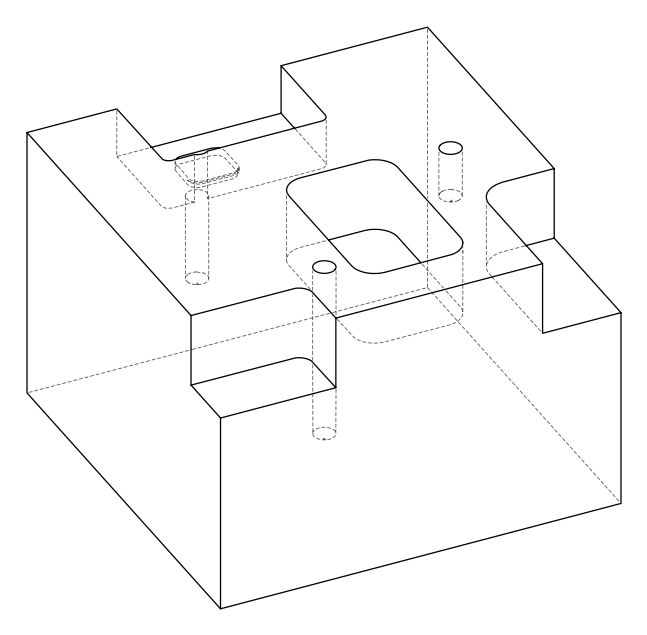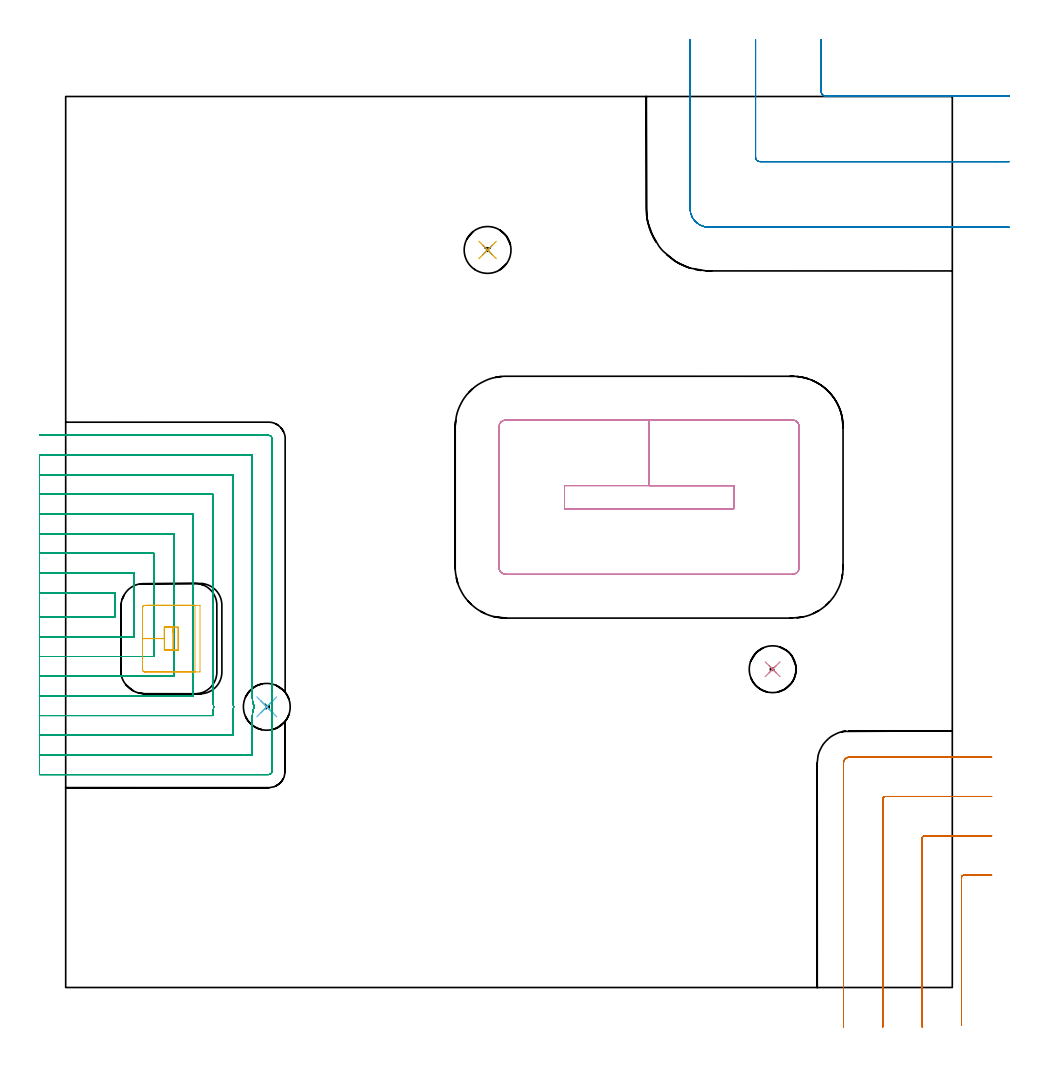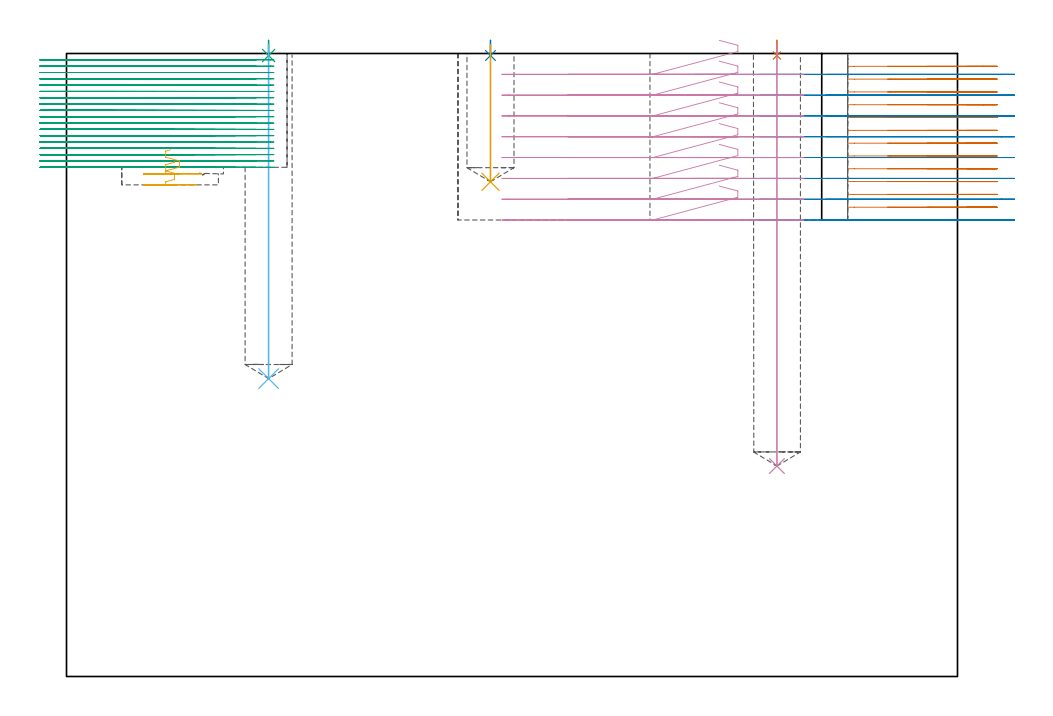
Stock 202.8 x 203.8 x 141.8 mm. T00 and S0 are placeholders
(PLAN: 11 operations, 6 tool changes, 83 min)
(1 SPOT_DRILL | STEP1POCKET | NXT0321_9005460120000 | 0.03 min | 1 mm3)
(2 SPOT_DRILL_1 | STEP1POCKET_1 | NXT0321_9005460120000 | 0.03 min | 1 mm3)
(3 SPOT_DRILL_2 | STEP1POCKET_2 | NXT0321_9005460120000 | 0.03 min | 1 mm3)
(4 DRILL_BLIND_HOLE_INTO_CENTER | STEP1POCKET | UGT0301_502 | 0.39 min | 8239 mm3)
(5 DRILL_BLIND_HOLE_INTO_CENTER_1 | STEP1POCKET_1 | UGT0301_502 | 0.13 min | 2429 mm3)
(6 DRILL_BLIND_HOLE_INTO_CENTER_2 | STEP1POCKET_2 | UGT0301_502 | 0.31 min | 6453 mm3)
(7 MILL_CORNER_NOTCH_RECTANGULAR | CORNER_NOTCH_RECTANGULAR | NXT0201_011 | Follow Part, ap 3, ae 75% | 8.3 min | 68304 mm3)
(8 MILL_CORNER_NOTCH_RECTANGULAR_1 | CORNER_NOTCH_RECTANGULAR_1 | UGT0201_094 | Follow Part, ap 5, ae 75% | 4.67 min | 104199 mm3)
(9 MILL_OPEN_POCKET | POCKET_OPEN | NXT0201_008 | Follow Part, ap 1.5, ae 75% | 62.68 min | 106350 mm3)
(10 MILL_RECTANGULAR_POCKET | POCKET_RECTANGULAR_STRAIGHT | UGT0201_094 | Follow Part, ap 5, ae 75% | 5.93 min | 181534 mm3)
(11 MILL_RECTANGULAR_POCKET_1 | POCKET_RECTANGULAR_STRAIGHT_1 | UGT0201_101 | Follow Part, ap 2.5, ae 75% | 0.49 min | 2173 mm3)
(TOOL NXT0321_9005460120000 | NC Spot Drill, 142deg, 12mm, Carbide, Uncoated | D12 PA142 FL30 Z2)
(TOOL UGT0301_502 | Carbide Drill 10.7 mm | D10.7 PA118 FL94 Z2)
(TOOL NXT0201_011 | ENDMILL 12mm [2P460-1200-NA 1630] | D12 FL38 Z6)
(TOOL UGT0201_094 | End mill 20 mm | D20 FL38 Z4)
(TOOL NXT0201_008 | ENDMILL 6mm [2P460-0600-NA 1630] | D6 FL26 Z6)
(TOOL UGT0201_101 | End Mill 10 mm | D10 FL12 Z2)
(OP 1 SPOT_DRILL)
G17 G21 G94 G90
T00 M6
G54
G17 G0 G90 X161.7 Y72.8 S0 M3
G43 Z151.8 H0
G94 G81 G98 Z141.339 F250. R144.8
G80
M5
M2
(OP 2 SPOT_DRILL_1)
G17 G21 G94 G90
T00 M6
G54
G17 G0 G90 X96.5 Y168.7 S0 M3
G43 Z151.8 H0
G94 G81 G98 Z141.339 F250. R144.8
G80
M5
M2
(OP 3 SPOT_DRILL_2)
G17 G21 G94 G90
T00 M6
G54
G17 G0 G90 X46. Y64.2 S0 M3
G43 Z151.8 H0
G94 G81 G98 Z141.339 F250. R144.8
G80
M5
M2
(OP 4 DRILL_BLIND_HOLE_INTO_CENTER)
G17 G21 G94 G90
T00 M6
G54
G17 G0 G90 X161.7 Y72.8 S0 M3
G43 Z151.8 H0
G94 G81 G98 Z47.9 F250. R143.8
G80
M5
M2
(OP 5 DRILL_BLIND_HOLE_INTO_CENTER_1)
G17 G21 G94 G90
T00 M6
G54
G17 G0 G90 X96.5 Y168.7 S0 M3
G43 Z151.8 H0
G94 G81 G98 Z112.6 F250. R143.8
G80
M5
M2
(OP 6 DRILL_BLIND_HOLE_INTO_CENTER_2)
G17 G21 G94 G90
T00 M6
G54
G17 G0 G90 X46. Y64.2 S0 M3
G43 Z151.8 H0
G94 G81 G98 Z67.8 F250. R143.8
G80
M5
M2
(OP 7 MILL_CORNER_NOTCH_RECTANGULAR)
G17 G21 G94 G90
T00 M6
G54
G17 G0 G90 X211.8 Y25.7 S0 M3
G43 Z151.8 H1
Z138.885
G94 G1 X208.8 F250.
X205.497 F500.
G3 X204.9 Y25.103 R0.6
G1 Y-5.621
Y-8.621 F250.
G0 Z151.8
X211.8 Y34.7
Z138.885
G1 X208.8
X196.497 F500.
G3 X195.9 Y34.103 R0.6
G1 Y-6.
Y-9. F250.
G0 Z151.8
X211.8 Y43.7
Z138.885
G1 X208.8
X187.497 F500.
G3 X186.9 Y43.103 R0.6
G1 Y-6.
Y-9. F250.
G0 Z151.8
X211.8 Y52.7
Z138.885
G1 X208.8
X179.3 F500.
G3 X177.9 Y51.3 R1.4
G1 Y-6.
Y-9. F250.
G0 Z151.8
X211.8 Y25.7
Z135.969
G1 X208.8
X205.497 F500.
G3 X204.9 Y25.103 R0.6
G1 Y-5.621
Y-8.621 F250.
G0 Z151.8
X211.8 Y34.7
Z135.969
G1 X208.8
X196.497 F500.
G3 X195.9 Y34.103 R0.6
G1 Y-6.
Y-9. F250.
G0 Z151.8
X211.8 Y43.7
Z135.969
G1 X208.8
X187.497 F500.
G3 X186.9 Y43.103 R0.6
G1 Y-6.
Y-9. F250.
G0 Z151.8
X211.8 Y52.7
Z135.969
G1 X208.8
X179.3 F500.
G3 X177.9 Y51.3 R1.4
G1 Y-6.
Y-9. F250.
G0 Z151.8
X211.8 Y25.7
Z133.054
G1 X208.8
X205.497 F500.
G3 X204.9 Y25.103 R0.6
G1 Y-5.621
Y-8.621 F250.
G0 Z151.8
X211.8 Y34.7
Z133.054
G1 X208.8
X196.497 F500.
G3 X195.9 Y34.103 R0.6
G1 Y-6.
Y-9. F250.
G0 Z151.8
X211.8 Y43.7
Z133.054
G1 X208.8
X187.497 F500.
G3 X186.9 Y43.103 R0.6
G1 Y-6.
Y-9. F250.
G0 Z151.8
X211.8 Y52.7
Z133.054
G1 X208.8
X179.3 F500.
G3 X177.9 Y51.3 R1.4
G1 Y-6.
Y-9. F250.
G0 Z151.8
X211.8 Y25.7
Z130.138
G1 X208.8
X205.497 F500.
G3 X204.9 Y25.103 R0.6
G1 Y-5.621
Y-8.621 F250.
G0 Z151.8
X211.8 Y34.7
Z130.138
G1 X208.8
X196.497 F500.
G3 X195.9 Y34.103 R0.6
G1 Y-6.
Y-9. F250.
G0 Z151.8
X211.8 Y43.7
Z130.138
G1 X208.8
X187.497 F500.
G3 X186.9 Y43.103 R0.6
G1 Y-6.
Y-9. F250.
G0 Z151.8
X211.8 Y52.7
Z130.138
G1 X208.8
X179.3 F500.
G3 X177.9 Y51.3 R1.4
G1 Y-6.
Y-9. F250.
G0 Z151.8
X211.8 Y25.7
Z127.223
G1 X208.8
X205.497 F500.
G3 X204.9 Y25.103 R0.6
G1 Y-5.621
Y-8.621 F250.
G0 Z151.8
X211.8 Y34.7
Z127.223
G1 X208.8
X196.497 F500.
G3 X195.9 Y34.103 R0.6
G1 Y-6.
Y-9. F250.
G0 Z151.8
X211.8 Y43.7
Z127.223
G1 X208.8
X187.497 F500.
G3 X186.9 Y43.103 R0.6
G1 Y-6.
Y-9. F250.
G0 Z151.8
X211.8 Y52.7
Z127.223
G1 X208.8
X179.3 F500.
G3 X177.9 Y51.3 R1.4
G1 Y-6.
Y-9. F250.
G0 Z151.8
X211.8 Y25.7
Z124.308
G1 X208.8
X205.497 F500.
G3 X204.9 Y25.103 R0.6
G1 Y-5.621
Y-8.621 F250.
G0 Z151.8
X211.8 Y34.7
Z124.308
G1 X208.8
X196.497 F500.
G3 X195.9 Y34.103 R0.6
G1 Y-6.
Y-9. F250.
G0 Z151.8
X211.8 Y43.7
Z124.308
G1 X208.8
X187.497 F500.
G3 X186.9 Y43.103 R0.6
G1 Y-6.
Y-9. F250.
G0 Z151.8
X211.8 Y52.7
Z124.308
G1 X208.8
X179.3 F500.
G3 X177.9 Y51.3 R1.4
G1 Y-6.
Y-9. F250.
G0 Z151.8
X211.8 Y25.7
Z121.392
G1 X208.8
X205.497 F500.
G3 X204.9 Y25.103 R0.6
G1 Y-5.621
Y-8.621 F250.
G0 Z151.8
X211.8 Y34.7
Z121.392
G1 X208.8
X196.497 F500.
G3 X195.9 Y34.103 R0.6
G1 Y-6.
Y-9. F250.
G0 Z151.8
X211.8 Y43.7
Z121.392
G1 X208.8
X187.497 F500.
G3 X186.9 Y43.103 R0.6
G1 Y-6.
Y-9. F250.
G0 Z151.8
X211.8 Y52.7
Z121.392
G1 X208.8
X179.3 F500.
G3 X177.9 Y51.3 R1.4
G1 Y-6.
Y-9. F250.
G0 Z151.8
X211.8 Y25.7
Z118.477
G1 X208.8
X205.497 F500.
G3 X204.9 Y25.103 R0.6
G1 Y-5.621
Y-8.621 F250.
G0 Z151.8
X211.8 Y34.7
Z118.477
G1 X208.8
X196.497 F500.
G3 X195.9 Y34.103 R0.6
G1 Y-6.
Y-9. F250.
G0 Z151.8
X211.8 Y43.7
Z118.477
G1 X208.8
X187.497 F500.
G3 X186.9 Y43.103 R0.6
G1 Y-6.
Y-9. F250.
G0 Z151.8
X211.8 Y52.7
Z118.477
G1 X208.8
X179.3 F500.
G3 X177.9 Y51.3 R1.4
G1 Y-6.
Y-9. F250.
G0 Z151.8
X211.8 Y25.7
Z115.562
G1 X208.8
X205.497 F500.
G3 X204.9 Y25.103 R0.6
G1 Y-5.621
Y-8.621 F250.
G0 Z151.8
X211.8 Y34.7
Z115.562
G1 X208.8
X196.497 F500.
G3 X195.9 Y34.103 R0.6
G1 Y-6.
Y-9. F250.
G0 Z151.8
X211.8 Y43.7
Z115.562
G1 X208.8
X187.497 F500.
G3 X186.9 Y43.103 R0.6
G1 Y-6.
Y-9. F250.
G0 Z151.8
X211.8 Y52.7
Z115.562
G1 X208.8
X179.3 F500.
G3 X177.9 Y51.3 R1.4
G1 Y-6.
Y-9. F250.
G0 Z151.8
X211.8 Y25.7
Z112.646
G1 X208.8
X205.497 F500.
G3 X204.9 Y25.103 R0.6
G1 Y-5.621
Y-8.621 F250.
G0 Z151.8
X211.8 Y34.7
Z112.646
G1 X208.8
X196.497 F500.
G3 X195.9 Y34.103 R0.6
G1 Y-6.
Y-9. F250.
G0 Z151.8
X211.8 Y43.7
Z112.646
G1 X208.8
X187.497 F500.
G3 X186.9 Y43.103 R0.6
G1 Y-6.
Y-9. F250.
G0 Z151.8
X211.8 Y52.7
Z112.646
G1 X208.8
X179.3 F500.
G3 X177.9 Y51.3 R1.4
G1 Y-6.
Y-9. F250.
G0 Z151.8
X211.8 Y25.7
Z109.731
G1 X208.8
X205.497 F500.
G3 X204.9 Y25.103 R0.6
G1 Y-5.621
Y-8.621 F250.
G0 Z151.8
X211.8 Y34.7
Z109.731
G1 X208.8
X196.497 F500.
G3 X195.9 Y34.103 R0.6
G1 Y-6.
Y-9. F250.
G0 Z151.8
X211.8 Y43.7
Z109.731
G1 X208.8
X187.497 F500.
G3 X186.9 Y43.103 R0.6
G1 Y-6.
Y-9. F250.
G0 Z151.8
X211.8 Y52.7
Z109.731
G1 X208.8
X179.3 F500.
G3 X177.9 Y51.3 R1.4
G1 Y-6.
Y-9. F250.
G0 Z151.8
X211.8 Y25.7
Z106.815
G1 X208.8
X205.497 F500.
G3 X204.9 Y25.103 R0.6
G1 Y-5.621
Y-8.621 F250.
G0 Z151.8
X211.8 Y34.7
Z106.815
G1 X208.8
X196.497 F500.
G3 X195.9 Y34.103 R0.6
G1 Y-6.
Y-9. F250.
G0 Z151.8
X211.8 Y43.7
Z106.815
G1 X208.8
X187.497 F500.
G3 X186.9 Y43.103 R0.6
G1 Y-6.
Y-9. F250.
G0 Z151.8
X211.8 Y52.7
Z106.815
G1 X208.8
X179.3 F500.
G3 X177.9 Y51.3 R1.4
G1 Y-6.
Y-9. F250.
G0 Z151.8
X211.8 Y25.7
Z103.9
G1 X208.8
X205.497 F500.
G3 X204.9 Y25.103 R0.6
G1 Y-5.621
Y-8.621 F250.
G0 Z151.8
X211.8 Y34.7
Z103.9
G1 X208.8
X196.497 F500.
G3 X195.9 Y34.103 R0.6
G1 Y-6.
Y-9. F250.
G0 Z151.8
X211.8 Y43.7
Z103.9
G1 X208.8
X187.497 F500.
G3 X186.9 Y43.103 R0.6
G1 Y-6.
Y-9. F250.
G0 Z151.8
X211.8 Y52.7
Z103.9
G1 X208.8
X179.3 F500.
G3 X177.9 Y51.3 R1.4
G1 Y-6.
Y-9. F250.
G0 Z151.8
M5
M2
(OP 8 MILL_CORNER_NOTCH_RECTANGULAR_1)
G17 G21 G94 G90
T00 M6
G54
G17 G0 G90 X172.8 Y216.8 S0 M3
G43 Z151.8 H0
Z137.062
G94 G1 Y213.8 F250.
Y204.896 F500.
G3 X173.796 Y203.9 R1.
G1 X212.8
X215.8 F250.
G0 Z151.8
X157.8 Y216.8
Z137.062
G1 Y213.8
Y189.896 F500.
G3 X158.796 Y188.9 R1.
G1 X212.8
X215.8 F250.
G0 Z151.8
X142.8 Y216.8
Z137.062
G1 Y213.8
Y178.2 F500.
G3 X147.1 Y173.9 R4.3
G1 X212.8
X215.8 F250.
G0 Z151.8
X172.8 Y216.8
Z132.325
G1 Y213.8
Y204.896 F500.
G3 X173.796 Y203.9 R1.
G1 X212.8
X215.8 F250.
G0 Z151.8
X157.8 Y216.8
Z132.325
G1 Y213.8
Y189.896 F500.
G3 X158.796 Y188.9 R1.
G1 X212.8
X215.8 F250.
G0 Z151.8
X142.8 Y216.8
Z132.325
G1 Y213.8
Y178.2 F500.
G3 X147.1 Y173.9 R4.3
G1 X212.8
X215.8 F250.
G0 Z151.8
X172.8 Y216.8
Z127.587
G1 Y213.8
Y204.896 F500.
G3 X173.796 Y203.9 R1.
G1 X212.8
X215.8 F250.
G0 Z151.8
X157.8 Y216.8
Z127.587
G1 Y213.8
Y189.896 F500.
G3 X158.796 Y188.9 R1.
G1 X212.8
X215.8 F250.
G0 Z151.8
X142.8 Y216.8
Z127.587
G1 Y213.8
Y178.2 F500.
G3 X147.1 Y173.9 R4.3
G1 X212.8
X215.8 F250.
G0 Z151.8
X172.8 Y216.8
Z122.85
G1 Y213.8
Y204.896 F500.
G3 X173.796 Y203.9 R1.
G1 X212.8
X215.8 F250.
G0 Z151.8
X157.8 Y216.8
Z122.85
G1 Y213.8
Y189.896 F500.
G3 X158.796 Y188.9 R1.
G1 X212.8
X215.8 F250.
G0 Z151.8
X142.8 Y216.8
Z122.85
G1 Y213.8
Y178.2 F500.
G3 X147.1 Y173.9 R4.3
G1 X212.8
X215.8 F250.
G0 Z151.8
X172.8 Y216.8
Z118.112
G1 Y213.8
Y204.896 F500.
G3 X173.796 Y203.9 R1.
G1 X212.8
X215.8 F250.
G0 Z151.8
X157.8 Y216.8
Z118.112
G1 Y213.8
Y189.896 F500.
G3 X158.796 Y188.9 R1.
G1 X212.8
X215.8 F250.
G0 Z151.8
X142.8 Y216.8
Z118.112
G1 Y213.8
Y178.2 F500.
G3 X147.1 Y173.9 R4.3
G1 X212.8
X215.8 F250.
G0 Z151.8
X172.8 Y216.8
Z113.375
G1 Y213.8
Y204.896 F500.
G3 X173.796 Y203.9 R1.
G1 X212.8
X215.8 F250.
G0 Z151.8
X157.8 Y216.8
Z113.375
G1 Y213.8
Y189.896 F500.
G3 X158.796 Y188.9 R1.
G1 X212.8
X215.8 F250.
G0 Z151.8
X142.8 Y216.8
Z113.375
G1 Y213.8
Y178.2 F500.
G3 X147.1 Y173.9 R4.3
G1 X212.8
X215.8 F250.
G0 Z151.8
X172.8 Y216.8
Z108.637
G1 Y213.8
Y204.896 F500.
G3 X173.796 Y203.9 R1.
G1 X212.8
X215.8 F250.
G0 Z151.8
X157.8 Y216.8
Z108.637
G1 Y213.8
Y189.896 F500.
G3 X158.796 Y188.9 R1.
G1 X212.8
X215.8 F250.
G0 Z151.8
X142.8 Y216.8
Z108.637
G1 Y213.8
Y178.2 F500.
G3 X147.1 Y173.9 R4.3
G1 X212.8
X215.8 F250.
G0 Z151.8
X172.8 Y216.8
Z103.9
G1 Y213.8
Y204.896 F500.
G3 X173.796 Y203.9 R1.
G1 X212.8
X215.8 F250.
G0 Z151.8
X157.8 Y216.8
Z103.9
G1 Y213.8
Y189.896 F500.
G3 X158.796 Y188.9 R1.
G1 X212.8
X215.8 F250.
G0 Z151.8
X142.8 Y216.8
Z103.9
G1 Y213.8
Y178.2 F500.
G3 X147.1 Y173.9 R4.3
G1 X212.8
X215.8 F250.
G0 Z151.8
M5
M2
(OP 9 MILL_OPEN_POCKET)
G17 G21 G94 G90
T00 M6
G54
G17 G0 G90 X-6. Y84.7 S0 M3
G43 Z151.8 H1
Z140.361
G94 G1 X-3. F250.
X11.2 F500.
Y90.3
X-3.
X-6. F250.
Y80.2
X-3.
X15.7 F500.
Y94.8
X-3.
X-6. F250.
Y75.7
X-3.
X20.2 F500.
Y99.3
X-3.
X-6. F250.
Y71.2
X-3.
X24.7 F500.
Y103.8
X-3.
X-6. F250.
Y66.7
X-3.
X29.2 F500.
Y108.3
X-3.
X-6. F250.
Y62.2
X-3.
X33.7 F500.
G2 X33.851 Y64.196 R13.5
X33.7 Y66.209 R13.5
G1 Y112.8
X-3.
X-6. F250.
Y57.7
X-3.
X38.2 F500.
Y62.194
G2 X38.428 Y64.196 R9.
X38.2 Y66.209 R9.
G1 Y117.3
X-3.
X-6. F250.
Y53.2
X-3.
X42.7 F500.
Y62.183
G2 X43.175 Y64.196 R4.5
X42.7 Y66.209 R4.5
G1 Y121.8
X-3.
X-6. F250.
Y48.7
X-3.
X46.4 F500.
G3 X47.2 Y49.5 R0.8
G1 Y62.183
Y65.183 F250.
Y63.209
Y66.209
Y125.5 F500.
G3 X46.4 Y126.3 R0.8
G1 X-3.
X-6. F250.
G0 Y84.7 Z138.922
G1 X-3.
X11.2 F500.
Y90.3
X-3.
X-6. F250.
Y80.2
X-3.
X15.7 F500.
Y94.8
X-3.
X-6. F250.
Y75.7
X-3.
X20.2 F500.
Y99.3
X-3.
X-6. F250.
Y71.2
X-3.
X24.7 F500.
Y103.8
X-3.
X-6. F250.
Y66.7
X-3.
X29.2 F500.
Y108.3
X-3.
X-6. F250.
Y62.2
X-3.
X33.7 F500.
G2 X33.851 Y64.196 R13.5
X33.7 Y66.209 R13.5
G1 Y112.8
X-3.
X-6. F250.
Y57.7
X-3.
X38.2 F500.
Y62.194
G2 X38.428 Y64.196 R9.
X38.2 Y66.209 R9.
G1 Y117.3
X-3.
X-6. F250.
Y53.2
X-3.
X42.7 F500.
Y62.183
G2 X43.175 Y64.196 R4.5
X42.7 Y66.209 R4.5
G1 Y121.8
X-3.
X-6. F250.
Y48.7
X-3.
X46.4 F500.
G3 X47.2 Y49.5 R0.8
G1 Y62.183
Y65.183 F250.
Y63.209
Y66.209
Y125.5 F500.
G3 X46.4 Y126.3 R0.8
G1 X-3.
X-6. F250.
G0 Y84.7 Z137.483
G1 X-3.
X11.2 F500.
Y90.3
X-3.
X-6. F250.
Y80.2
X-3.
X15.7 F500.
Y94.8
X-3.
X-6. F250.
Y75.7
X-3.
X20.2 F500.
Y99.3
X-3.
X-6. F250.
Y71.2
X-3.
X24.7 F500.
Y103.8
X-3.
X-6. F250.
Y66.7
X-3.
X29.2 F500.
Y108.3
X-3.
X-6. F250.
Y62.2
X-3.
X33.7 F500.
G2 X33.851 Y64.196 R13.5
X33.7 Y66.209 R13.5
G1 Y112.8
X-3.
X-6. F250.
Y57.7
X-3.
X38.2 F500.
Y62.194
G2 X38.428 Y64.196 R9.
X38.2 Y66.209 R9.
G1 Y117.3
X-3.
X-6. F250.
Y53.2
X-3.
X42.7 F500.
Y62.183
G2 X43.175 Y64.196 R4.5
X42.7 Y66.209 R4.5
G1 Y121.8
X-3.
X-6. F250.
Y48.7
X-3.
X46.4 F500.
G3 X47.2 Y49.5 R0.8
G1 Y62.183
Y65.183 F250.
Y63.209
Y66.209
Y125.5 F500.
G3 X46.4 Y126.3 R0.8
G1 X-3.
X-6. F250.
G0 Y84.7 Z136.044
G1 X-3.
X11.2 F500.
Y90.3
X-3.
X-6. F250.
Y80.2
X-3.
X15.7 F500.
Y94.8
X-3.
X-6. F250.
Y75.7
X-3.
X20.2 F500.
Y99.3
X-3.
X-6. F250.
Y71.2
X-3.
X24.7 F500.
Y103.8
X-3.
X-6. F250.
Y66.7
X-3.
X29.2 F500.
Y108.3
X-3.
X-6. F250.
Y62.2
X-3.
X33.7 F500.
G2 X33.851 Y64.196 R13.5
X33.7 Y66.209 R13.5
G1 Y112.8
X-3.
X-6. F250.
Y57.7
X-3.
X38.2 F500.
Y62.194
G2 X38.428 Y64.196 R9.
X38.2 Y66.209 R9.
G1 Y117.3
X-3.
X-6. F250.
Y53.2
X-3.
X42.7 F500.
Y62.183
G2 X43.175 Y64.196 R4.5
X42.7 Y66.209 R4.5
G1 Y121.8
X-3.
X-6. F250.
Y48.7
X-3.
X46.4 F500.
G3 X47.2 Y49.5 R0.8
G1 Y62.183
Y65.183 F250.
Y63.209
Y66.209
Y125.5 F500.
G3 X46.4 Y126.3 R0.8
G1 X-3.
X-6. F250.
G0 Y84.7 Z134.605
G1 X-3.
X11.2 F500.
Y90.3
X-3.
X-6. F250.
Y80.2
X-3.
X15.7 F500.
Y94.8
X-3.
X-6. F250.
Y75.7
X-3.
X20.2 F500.
Y99.3
X-3.
X-6. F250.
Y71.2
X-3.
X24.7 F500.
Y103.8
X-3.
X-6. F250.
Y66.7
X-3.
X29.2 F500.
Y108.3
X-3.
X-6. F250.
Y62.2
X-3.
X33.7 F500.
G2 X33.851 Y64.196 R13.5
X33.7 Y66.209 R13.5
G1 Y112.8
X-3.
X-6. F250.
Y57.7
X-3.
X38.2 F500.
Y62.194
G2 X38.428 Y64.196 R9.
X38.2 Y66.209 R9.
G1 Y117.3
X-3.
X-6. F250.
Y53.2
X-3.
X42.7 F500.
Y62.183
G2 X43.175 Y64.196 R4.5
X42.7 Y66.209 R4.5
G1 Y121.8
X-3.
X-6. F250.
Y48.7
X-3.
X46.4 F500.
G3 X47.2 Y49.5 R0.8
G1 Y62.183
Y65.183 F250.
Y63.209
Y66.209
Y125.5 F500.
G3 X46.4 Y126.3 R0.8
G1 X-3.
X-6. F250.
G0 Y84.7 Z133.167
G1 X-3.
X11.2 F500.
Y90.3
X-3.
X-6. F250.
Y80.2
X-3.
X15.7 F500.
Y94.8
X-3.
X-6. F250.
Y75.7
X-3.
X20.2 F500.
Y99.3
X-3.
X-6. F250.
Y71.2
X-3.
X24.7 F500.
Y103.8
X-3.
X-6. F250.
Y66.7
X-3.
X29.2 F500.
Y108.3
X-3.
X-6. F250.
Y62.2
X-3.
X33.7 F500.
G2 X33.851 Y64.196 R13.5
X33.7 Y66.209 R13.5
G1 Y112.8
X-3.
X-6. F250.
Y57.7
X-3.
X38.2 F500.
Y62.194
G2 X38.428 Y64.196 R9.
X38.2 Y66.209 R9.
G1 Y117.3
X-3.
X-6. F250.
Y53.2
X-3.
X42.7 F500.
Y62.183
G2 X43.175 Y64.196 R4.5
X42.7 Y66.209 R4.5
G1 Y121.8
X-3.
X-6. F250.
Y48.7
X-3.
X46.4 F500.
G3 X47.2 Y49.5 R0.8
G1 Y62.183
Y65.183 F250.
Y63.209
Y66.209
Y125.5 F500.
G3 X46.4 Y126.3 R0.8
G1 X-3.
X-6. F250.
G0 Y84.7 Z131.728
G1 X-3.
X11.2 F500.
Y90.3
X-3.
X-6. F250.
Y80.2
X-3.
X15.7 F500.
Y94.8
X-3.
X-6. F250.
Y75.7
X-3.
X20.2 F500.
Y99.3
X-3.
X-6. F250.
Y71.2
X-3.
X24.7 F500.
Y103.8
X-3.
X-6. F250.
Y66.7
X-3.
X29.2 F500.
Y108.3
X-3.
X-6. F250.
Y62.2
X-3.
X33.7 F500.
G2 X33.851 Y64.196 R13.5
X33.7 Y66.208 R13.5
G1 Y112.8
X-3.
X-6. F250.
Y57.7
X-3.
X38.2 F500.
Y62.194
G2 X38.428 Y64.196 R9.
X38.2 Y66.208 R9.
G1 Y117.3
X-3.
X-6. F250.
Y53.2
X-3.
X42.7 F500.
Y62.183
G2 X43.175 Y64.196 R4.5
X42.7 Y66.208 R4.5
G1 Y121.8
X-3.
X-6. F250.
Y48.7
X-3.
X46.4 F500.
G3 X47.2 Y49.5 R0.8
G1 Y62.183
Y65.183 F250.
Y63.208
Y66.208
Y125.5 F500.
G3 X46.4 Y126.3 R0.8
G1 X-3.
X-6. F250.
G0 Y84.7 Z130.289
G1 X-3.
X11.2 F500.
Y90.3
X-3.
X-6. F250.
Y80.2
X-3.
X15.7 F500.
Y94.8
X-3.
X-6. F250.
Y75.7
X-3.
X20.2 F500.
Y99.3
X-3.
X-6. F250.
Y71.2
X-3.
X24.7 F500.
Y103.8
X-3.
X-6. F250.
Y66.7
X-3.
X29.2 F500.
Y108.3
X-3.
X-6. F250.
Y62.2
X-3.
X33.7 F500.
G2 X33.851 Y64.196 R13.5
X33.7 Y66.208 R13.5
G1 Y112.8
X-3.
X-6. F250.
Y57.7
X-3.
X38.2 F500.
Y62.194
G2 X38.428 Y64.196 R9.
X38.2 Y66.208 R9.
G1 Y117.3
X-3.
X-6. F250.
Y53.2
X-3.
X42.7 F500.
Y62.183
G2 X43.175 Y64.196 R4.5
X42.7 Y66.208 R4.5
G1 Y121.8
X-3.
X-6. F250.
Y48.7
X-3.
X46.4 F500.
G3 X47.2 Y49.5 R0.8
G1 Y62.183
Y65.183 F250.
Y63.208
Y66.208
Y125.5 F500.
G3 X46.4 Y126.3 R0.8
G1 X-3.
X-6. F250.
G0 Y84.7 Z128.85
G1 X-3.
X11.2 F500.
Y90.3
X-3.
X-6. F250.
Y80.2
X-3.
X15.7 F500.
Y94.8
X-3.
X-6. F250.
Y75.7
X-3.
X20.2 F500.
Y99.3
X-3.
X-6. F250.
Y71.2
X-3.
X24.7 F500.
Y103.8
X-3.
X-6. F250.
Y66.7
X-3.
X29.2 F500.
Y108.3
X-3.
X-6. F250.
Y62.2
X-3.
X33.7 F500.
G2 X33.851 Y64.196 R13.5
X33.7 Y66.209 R13.5
G1 Y112.8
X-3.
X-6. F250.
Y57.7
X-3.
X38.2 F500.
Y62.194
G2 X38.428 Y64.196 R9.
X38.2 Y66.209 R9.
G1 Y117.3
X-3.
X-6. F250.
Y53.2
X-3.
X42.7 F500.
Y62.183
G2 X43.175 Y64.196 R4.5
X42.7 Y66.209 R4.5
G1 Y121.8
X-3.
X-6. F250.
Y48.7
X-3.
X46.4 F500.
G3 X47.2 Y49.5 R0.8
G1 Y62.183
Y65.183 F250.
Y63.209
Y66.209
Y125.5 F500.
G3 X46.4 Y126.3 R0.8
G1 X-3.
X-6. F250.
G0 Y84.7 Z127.411
G1 X-3.
X11.2 F500.
Y90.3
X-3.
X-6. F250.
Y80.2
X-3.
X15.7 F500.
Y94.8
X-3.
X-6. F250.
Y75.7
X-3.
X20.2 F500.
Y99.3
X-3.
X-6. F250.
Y71.2
X-3.
X24.7 F500.
Y103.8
X-3.
X-6. F250.
Y66.7
X-3.
X29.2 F500.
Y108.3
X-3.
X-6. F250.
Y62.2
X-3.
X33.7 F500.
G2 X33.851 Y64.196 R13.5
X33.7 Y66.209 R13.5
G1 Y112.8
X-3.
X-6. F250.
Y57.7
X-3.
X38.2 F500.
Y62.194
G2 X38.428 Y64.196 R9.
X38.2 Y66.209 R9.
G1 Y117.3
X-3.
X-6. F250.
Y53.2
X-3.
X42.7 F500.
Y62.183
G2 X43.175 Y64.196 R4.5
X42.7 Y66.209 R4.5
G1 Y121.8
X-3.
X-6. F250.
Y48.7
X-3.
X46.4 F500.
G3 X47.2 Y49.5 R0.8
G1 Y62.183
Y65.183 F250.
Y63.209
Y66.209
Y125.5 F500.
G3 X46.4 Y126.3 R0.8
G1 X-3.
X-6. F250.
G0 Y84.7 Z125.972
G1 X-3.
X11.2 F500.
Y90.3
X-3.
X-6. F250.
Y80.2
X-3.
X15.7 F500.
Y94.8
X-3.
X-6. F250.
Y75.7
X-3.
X20.2 F500.
Y99.3
X-3.
X-6. F250.
Y71.2
X-3.
X24.7 F500.
Y103.8
X-3.
X-6. F250.
Y66.7
X-3.
X29.2 F500.
Y108.3
X-3.
X-6. F250.
Y62.2
X-3.
X33.7 F500.
G2 X33.851 Y64.195 R13.5
X33.7 Y66.208 R13.5
G1 Y112.8
X-3.
X-6. F250.
Y57.7
X-3.
X38.2 F500.
Y62.194
G2 X38.428 Y64.195 R9.
X38.2 Y66.208 R9.
G1 Y117.3
X-3.
X-6. F250.
Y53.2
X-3.
X42.7 F500.
Y62.183
G2 X43.175 Y64.195 R4.5
X42.7 Y66.208 R4.5
G1 Y121.8
X-3.
X-6. F250.
Y48.7
X-3.
X46.4 F500.
G3 X47.2 Y49.5 R0.8
G1 Y62.183
Y65.183 F250.
Y63.208
Y66.208
Y125.5 F500.
G3 X46.4 Y126.3 R0.8
G1 X-3.
X-6. F250.
G0 Y84.7 Z124.533
G1 X-3.
X11.2 F500.
Y90.3
X-3.
X-6. F250.
Y80.2
X-3.
X15.7 F500.
Y94.8
X-3.
X-6. F250.
Y75.7
X-3.
X20.2 F500.
Y99.3
X-3.
X-6. F250.
Y71.2
X-3.
X24.7 F500.
Y103.8
X-3.
X-6. F250.
Y66.7
X-3.
X29.2 F500.
Y108.3
X-3.
X-6. F250.
Y62.2
X-3.
X33.7 F500.
G2 X33.851 Y64.195 R13.5
X33.7 Y66.208 R13.5
G1 Y112.8
X-3.
X-6. F250.
Y57.7
X-3.
X38.2 F500.
Y62.194
G2 X38.428 Y64.195 R9.
X38.2 Y66.208 R9.
G1 Y117.3
X-3.
X-6. F250.
Y53.2
X-3.
X42.7 F500.
Y62.183
G2 X43.175 Y64.195 R4.5
X42.7 Y66.208 R4.5
G1 Y121.8
X-3.
X-6. F250.
Y48.7
X-3.
X46.4 F500.
G3 X47.2 Y49.5 R0.8
G1 Y62.183
Y65.183 F250.
Y63.208
Y66.208
Y125.5 F500.
G3 X46.4 Y126.3 R0.8
G1 X-3.
X-6. F250.
G0 Y84.7 Z123.094
G1 X-3.
X11.2 F500.
Y90.3
X-3.
X-6. F250.
Y80.2
X-3.
X15.7 F500.
Y94.8
X-3.
X-6. F250.
Y75.7
X-3.
X20.2 F500.
Y99.3
X-3.
X-6. F250.
Y71.2
X-3.
X24.7 F500.
Y103.8
X-3.
X-6. F250.
Y66.7
X-3.
X29.2 F500.
Y108.3
X-3.
X-6. F250.
Y62.2
X-3.
X33.7 F500.
G2 X33.851 Y64.196 R13.5
X33.7 Y66.209 R13.5
G1 Y112.8
X-3.
X-6. F250.
Y57.7
X-3.
X38.2 F500.
Y62.194
G2 X38.428 Y64.196 R9.
X38.2 Y66.209 R9.
G1 Y117.3
X-3.
X-6. F250.
Y53.2
X-3.
X42.7 F500.
Y62.183
G2 X43.175 Y64.196 R4.5
X42.7 Y66.209 R4.5
G1 Y121.8
X-3.
X-6. F250.
Y48.7
X-3.
X46.4 F500.
G3 X47.2 Y49.5 R0.8
G1 Y62.183
Y65.183 F250.
Y63.209
Y66.209
Y125.5 F500.
G3 X46.4 Y126.3 R0.8
G1 X-3.
X-6. F250.
G0 Y84.7 Z121.656
G1 X-3.
X11.2 F500.
Y90.3
X-3.
X-6. F250.
Y80.2
X-3.
X15.7 F500.
Y94.8
X-3.
X-6. F250.
Y75.7
X-3.
X20.2 F500.
Y99.3
X-3.
X-6. F250.
Y71.2
X-3.
X24.7 F500.
Y103.8
X-3.
X-6. F250.
Y66.7
X-3.
X29.2 F500.
Y108.3
X-3.
X-6. F250.
Y62.2
X-3.
X33.7 F500.
G2 X33.851 Y64.196 R13.5
X33.7 Y66.209 R13.5
G1 Y112.8
X-3.
X-6. F250.
Y57.7
X-3.
X38.2 F500.
Y62.194
G2 X38.428 Y64.196 R9.
X38.2 Y66.209 R9.
G1 Y117.3
X-3.
X-6. F250.
Y53.2
X-3.
X42.7 F500.
Y62.183
G2 X43.175 Y64.196 R4.5
X42.7 Y66.209 R4.5
G1 Y121.8
X-3.
X-6. F250.
Y48.7
X-3.
X46.4 F500.
G3 X47.2 Y49.5 R0.8
G1 Y62.183
Y65.183 F250.
Y63.209
Y66.209
Y125.5 F500.
G3 X46.4 Y126.3 R0.8
G1 X-3.
X-6. F250.
G0 Y84.7 Z120.217
G1 X-3.
X11.2 F500.
Y90.3
X-3.
X-6. F250.
Y80.2
X-3.
X15.7 F500.
Y94.8
X-3.
X-6. F250.
Y75.7
X-3.
X20.2 F500.
Y99.3
X-3.
X-6. F250.
Y71.2
X-3.
X24.7 F500.
Y103.8
X-3.
X-6. F250.
Y66.7
X-3.
X29.2 F500.
Y108.3
X-3.
X-6. F250.
Y62.2
X-3.
X33.7 F500.
G2 X33.851 Y64.196 R13.5
X33.7 Y66.209 R13.5
G1 Y112.8
X-3.
X-6. F250.
Y57.7
X-3.
X38.2 F500.
Y62.194
G2 X38.428 Y64.196 R9.
X38.2 Y66.209 R9.
G1 Y117.3
X-3.
X-6. F250.
Y53.2
X-3.
X42.7 F500.
Y62.183
G2 X43.175 Y64.196 R4.5
X42.7 Y66.209 R4.5
G1 Y121.8
X-3.
X-6. F250.
Y48.7
X-3.
X46.4 F500.
G3 X47.2 Y49.5 R0.8
G1 Y62.183
Y65.183 F250.
Y63.209
Y66.209
Y125.5 F500.
G3 X46.4 Y126.3 R0.8
G1 X-3.
X-6. F250.
G0 Y84.7 Z118.778
G1 X-3.
X11.2 F500.
Y90.3
X-3.
X-6. F250.
Y80.2
X-3.
X15.7 F500.
Y94.8
X-3.
X-6. F250.
Y75.7
X-3.
X20.2 F500.
Y99.3
X-3.
X-6. F250.
Y71.2
X-3.
X24.7 F500.
Y103.8
X-3.
X-6. F250.
Y66.7
X-3.
X29.2 F500.
Y108.3
X-3.
X-6. F250.
Y62.2
X-3.
X33.7 F500.
G2 X33.851 Y64.196 R13.5
X33.7 Y66.208 R13.5
G1 Y112.8
X-3.
X-6. F250.
Y57.7
X-3.
X38.2 F500.
Y62.194
G2 X38.428 Y64.196 R9.
X38.2 Y66.208 R9.
G1 Y117.3
X-3.
X-6. F250.
Y53.2
X-3.
X42.7 F500.
Y62.183
G2 X43.175 Y64.196 R4.5
X42.7 Y66.208 R4.5
G1 Y121.8
X-3.
X-6. F250.
Y48.7
X-3.
X46.4 F500.
G3 X47.2 Y49.5 R0.8
G1 Y62.183
Y65.183 F250.
Y63.208
Y66.208
Y125.5 F500.
G3 X46.4 Y126.3 R0.8
G1 X-3.
X-6. F250.
G0 Y84.7 Z117.339
G1 X-3.
X11.2 F500.
Y90.3
X-3.
X-6. F250.
Y80.2
X-3.
X15.7 F500.
Y94.8
X-3.
X-6. F250.
Y75.7
X-3.
X20.2 F500.
Y99.3
X-3.
X-6. F250.
Y71.2
X-3.
X24.7 F500.
Y103.8
X-3.
X-6. F250.
Y66.7
X-3.
X29.2 F500.
Y108.3
X-3.
X-6. F250.
Y62.2
X-3.
X33.7 F500.
G2 X33.851 Y64.196 R13.5
X33.7 Y66.208 R13.5
G1 Y112.8
X-3.
X-6. F250.
Y57.7
X-3.
X38.2 F500.
Y62.194
G2 X38.428 Y64.196 R9.
X38.2 Y66.208 R9.
G1 Y117.3
X-3.
X-6. F250.
Y53.2
X-3.
X42.7 F500.
Y62.183
G2 X43.175 Y64.196 R4.5
X42.7 Y66.208 R4.5
G1 Y121.8
X-3.
X-6. F250.
Y48.7
X-3.
X46.4 F500.
G3 X47.2 Y49.5 R0.8
G1 Y62.183
Y65.183 F250.
Y63.208
Y66.208
Y125.5 F500.
G3 X46.4 Y126.3 R0.8
G1 X-3.
X-6. F250.
G0 Y84.7 Z115.9
G1 X-3.
X11.2 F500.
Y90.3
X-3.
X-6. F250.
Y80.2
X-3.
X15.7 F500.
Y94.8
X-3.
X-6. F250.
Y75.7
X-3.
X20.2 F500.
Y99.3
X-3.
X-6. F250.
Y71.2
X-3.
X24.7 F500.
Y103.8
X-3.
X-6. F250.
Y66.7
X-3.
X29.2 F500.
Y108.3
X-3.
X-6. F250.
Y62.2
X-3.
X33.7 F500.
G2 X33.851 Y64.196 R13.5
X33.7 Y66.209 R13.5
G1 Y112.8
X-3.
X-6. F250.
Y57.7
X-3.
X38.2 F500.
Y62.194
G2 X38.428 Y64.196 R9.
X38.2 Y66.209 R9.
G1 Y117.3
X-3.
X-6. F250.
Y53.2
X-3.
X42.7 F500.
Y62.183
G2 X43.175 Y64.196 R4.5
X42.7 Y66.209 R4.5
G1 Y121.8
X-3.
X-6. F250.
Y48.7
X-3.
X46.4 F500.
G3 X47.2 Y49.5 R0.8
G1 Y62.183
Y65.183 F250.
Y63.209
Y66.209
Y125.5 F500.
G3 X46.4 Y126.3 R0.8
G1 X-3.
X-6. F250.
G0 Z151.8
M5
M2
(OP 10 MILL_RECTANGULAR_POCKET)
G17 G21 G94 G90
T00 M6
G54
G17 G0 G90 X148.573 Y109.5 S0 M3
G43 Z151.8 H0
Z144.8
G94 G1 X152.8 Z143.667 F250.
Y114.8 Z142.247
X133.45 Z137.062
X114.1 F500.
Y109.5
X152.8
Y114.8
X133.45
Y129.8
X100.7
G3 X99.1 Y128.2 R1.6
G1 Y96.1
G3 X100.7 Y94.5 R1.6
G1 X166.2
G3 X167.8 Y96.1 R1.6
G1 Y128.2
G3 X166.2 Y129.8 R1.6
G1 X133.45
X132.45
G0 X148.573 Y109.5 Z140.062
G1 X152.8 Z138.93 F250.
Y114.8 Z137.51
X133.45 Z132.325
X114.1 F500.
Y109.5
X152.8
Y114.8
X133.45
Y129.8
X100.7
G3 X99.1 Y128.2 R1.6
G1 Y96.1
G3 X100.7 Y94.5 R1.6
G1 X166.2
G3 X167.8 Y96.1 R1.6
G1 Y128.2
G3 X166.2 Y129.8 R1.6
G1 X133.45
X132.45
G0 X148.573 Y109.5 Z135.325
G1 X152.8 Z134.192 F250.
Y114.8 Z132.772
X133.45 Z127.587
X114.1 F500.
Y109.5
X152.8
Y114.8
X133.45
Y129.8
X100.7
G3 X99.1 Y128.2 R1.6
G1 Y96.1
G3 X100.7 Y94.5 R1.6
G1 X166.2
G3 X167.8 Y96.1 R1.6
G1 Y128.2
G3 X166.2 Y129.8 R1.6
G1 X133.45
X132.45
G0 X148.573 Y109.5 Z130.587
G1 X152.8 Z129.455 F250.
Y114.8 Z128.035
X133.45 Z122.85
X114.1 F500.
Y109.5
X152.8
Y114.8
X133.45
Y129.8
X100.7
G3 X99.1 Y128.2 R1.6
G1 Y96.1
G3 X100.7 Y94.5 R1.6
G1 X166.2
G3 X167.8 Y96.1 R1.6
G1 Y128.2
G3 X166.2 Y129.8 R1.6
G1 X133.45
X132.45
G0 X148.573 Y109.5 Z125.85
G1 X152.8 Z124.717 F250.
Y114.8 Z123.297
X133.45 Z118.112
X114.1 F500.
Y109.5
X152.8
Y114.8
X133.45
Y129.8
X100.7
G3 X99.1 Y128.2 R1.6
G1 Y96.1
G3 X100.7 Y94.5 R1.6
G1 X166.2
G3 X167.8 Y96.1 R1.6
G1 Y128.2
G3 X166.2 Y129.8 R1.6
G1 X133.45
X132.45
G0 X148.573 Y109.5 Z121.112
G1 X152.8 Z119.98 F250.
Y114.8 Z118.56
X133.45 Z113.375
X114.1 F500.
Y109.5
X152.8
Y114.8
X133.45
Y129.8
X100.7
G3 X99.1 Y128.2 R1.6
G1 Y96.1
G3 X100.7 Y94.5 R1.6
G1 X166.2
G3 X167.8 Y96.1 R1.6
G1 Y128.2
G3 X166.2 Y129.8 R1.6
G1 X133.45
X132.45
G0 X148.573 Y109.5 Z116.375
G1 X152.8 Z115.242 F250.
Y114.8 Z113.822
X133.45 Z108.637
X114.1 F500.
Y109.5
X152.8
Y114.8
X133.45
Y129.8
X100.7
G3 X99.1 Y128.2 R1.6
G1 Y96.1
G3 X100.7 Y94.5 R1.6
G1 X166.2
G3 X167.8 Y96.1 R1.6
G1 Y128.2
G3 X166.2 Y129.8 R1.6
G1 X133.45
X132.45
G0 X148.573 Y109.5 Z111.637
G1 X152.8 Z110.505 F250.
Y114.8 Z109.085
X133.45 Z103.9
X114.1 F500.
Y109.5
X152.8
Y114.8
X133.45
Y129.8
X100.7
G3 X99.1 Y128.2 R1.6
G1 Y96.1
G3 X100.7 Y94.5 R1.6
G1 X166.2
G3 X167.8 Y96.1 R1.6
G1 Y128.2
G3 X166.2 Y129.8 R1.6
G1 X133.45
X132.45
G0 Z151.8
M5
M2
(OP 11 MILL_RECTANGULAR_POCKET_1)
G17 G21 G94 G90
T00 M6
G54
G17 G0 G90 X23.665 Y82.421 S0 M3
G43 Z151.8 H0
Z119.883
G94 G1 X22.577 Z119.592 F250.
Y77.179 Z118.187
X25.727 Z117.343
Y82.421 Z115.938
X22.577 Z115.094
Y79.8 Z114.392
Y77.179 F500.
X25.727
Y82.421
X22.577
Y79.8
X17.577
X17.579 Y72.828
X17.61 Y72.473
X17.787 Y72.295
X17.935 Y72.213
X18.016 Y72.192
X18.12 Y72.183
X30.727 Y72.178
Y87.422
X18.855 Y87.426
X17.754 Y87.373
X17.601 Y87.025
X17.588 Y86.909
X17.579 Y86.773
X17.577 Y79.8
Y78.8
G0 X24.579 Y81.037 Z117.392
G1 Y82.421 Z117.021 F250.
X22.577 Z116.484
Y77.179 Z115.08
X24.579 Z114.543
Y82.421 Z113.139
X22.577 Z112.602
Y79.8 Z111.9
Y77.179 F500.
X24.579
Y82.421
X22.577
Y79.8
X17.577
X17.579 Y72.828
X17.61 Y72.473
X17.787 Y72.295
X17.935 Y72.213
X18.016 Y72.192
X18.12 Y72.183
X29.579 Y72.176
Y87.421
X18.855 Y87.426
X17.754 Y87.373
X17.601 Y87.025
X17.588 Y86.909
X17.579 Y86.773
X17.577 Y79.8
Y78.8
G0 Z151.8
M5
M2
